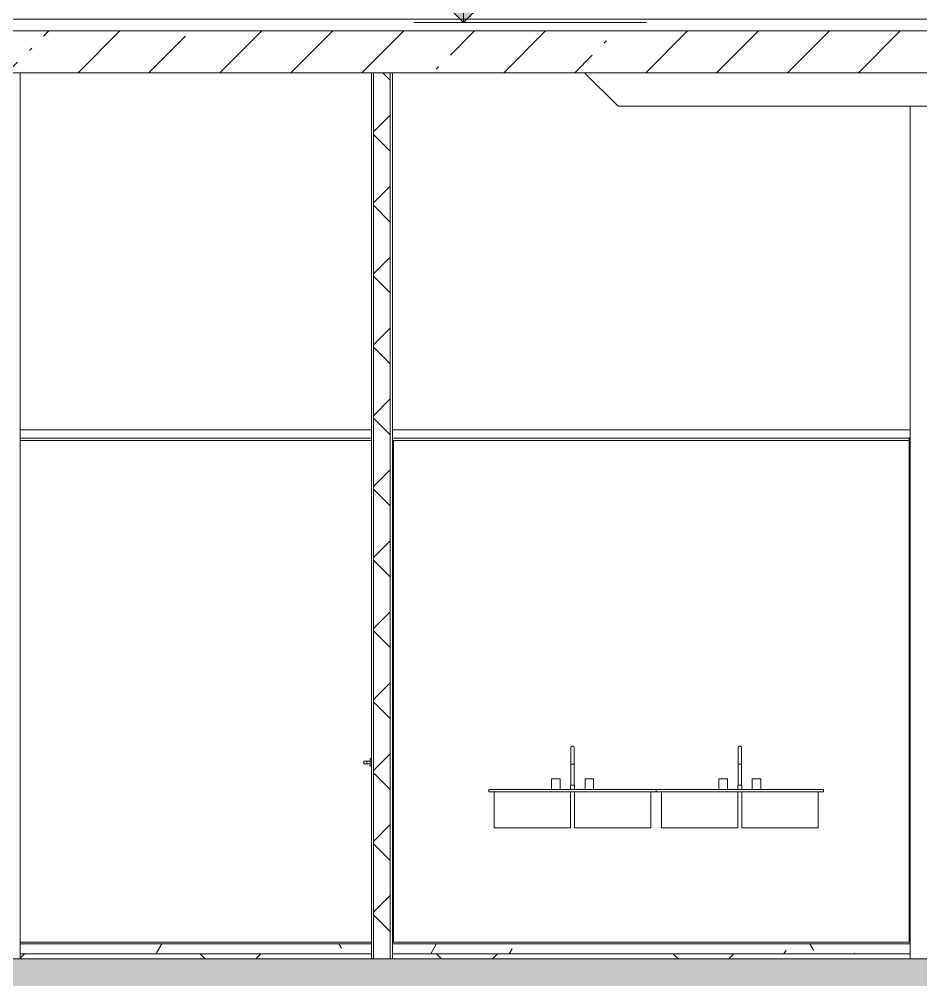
# Model space of a CAD drawing. Header units: millimetres. Extents: x -37960 to 31006, y -24503 to 30326.
# Drawn here: x -29864 to -24473, y -6225 to -480 of the extents above; entities that cross this region are included whole.
import ezdxf

# ---------------------------------------------------------------- set-up
doc = ezdxf.new("R2010")
doc.units = ezdxf.units.MM
for name, color, linetype, lineweight in [('Высотные отметки', 7, 'Continuous', 9), ('Двери', 7, 'Continuous', 9), ('Каркас несущий', 7, 'Continuous', 9), ('Каркас_Импост', 7, 'Continuous', 9), ('Обобщенные модели', 7, 'Continuous', 9), ('Обобщенные модели-1', 7, 'Continuous', 18), ('Общие ребра', 7, 'Continuous', 9), ('Отделка 1 _4_-1', 7, 'Continuous', 9), ('Отделка 2 _5_-1', 7, 'Continuous', 9), ('Панель', 7, 'Continuous', 9), ('Перекрытия', 7, 'Continuous', 9), ('Сантехнические приборы', 7, 'Continuous', 9), ('Стены', 7, 'Continuous', 9), ('Структура _1_', 7, 'Continuous', 18), ('Термическая_воздушная прослойка _3_-1', 7, 'Continuous', 9), ('Штриховка разреза-3', 7, 'Continuous', 9)]:
    doc.layers.add(name, color=color, linetype=linetype, lineweight=lineweight)
doc.layers.add('Штриховка разреза-2', color=7, linetype='Continuous', lineweight=9, true_color=0x787878)
pattern_1 = [(45, (-3145.5, 6475), (-424.264, 424.264), [600, -100, 20, -100]), (45, (-3145.5, 6899), (-424.264, 424.264), [])]
pattern_2 = [(0, (-3145.52, 6475), (812.8, 203.2), [67.056, -542.544, 67.056, -542.544, -3251.2]), (0, (-3145.52, 6475), (812.8, 203.2), [-1219.2, 67.056, -1152.144, 67.056, -542.544, -1422.4]), (0, (-3145.52, 6475), (812.8, 203.2), [-3048, 67.056, -339.344, 67.056, -948.944]), (120, (-2840.72, 6576.6), (-582.3764, 602.3054), [67.056, -542.544, 67.056, -3793.744]), (120, (-2840.72, 6576.6), (-582.3764, 602.3054), [-676.656, -542.544, 67.056, -1152.144, -2032]), (120, (-2840.72, 6576.6), (-582.3764, 602.3054), [-2438.4, 67.056, -542.544, 67.056, -1355.344]), (120, (-2840.72, 6576.6), (-582.3764, 602.3054), [-3115.056, -339.344, 67.056, -948.944]), (240, (-2739.12, 6983), (-230.4236, -805.5054), [67.056, -542.544, 67.056, -542.544, -3251.2]), (240, (-2739.12, 6983), (-230.4236, -805.5054), [-1219.2, 67.056, -1152.144, 67.056, -542.544, -1422.4]), (240, (-2739.12, 6983), (-230.4236, -805.5054), [-3048, 67.056, -339.344, 67.056, -948.944])]
pattern_3 = [(45, (-3145.5, 6475), (-707.107, 707.107), []), (135, (-3145.5, 6475), (-707.107, -707.107), [])]

# ---------------------------------------------------------------- blocks, each defined once
blk = doc.blocks.new('Капители 3_4х3_70 - Капители 3_4х3_4-1014116-Разрез 3-3')
at = {"layer": 'Обобщенные модели'}
for p, q in [((-22855.4, -1000), (-22842.9, -1000)), ((-22842.9, -1000), (-22742.9, -1000)), ((-22742.9, -1000), (-22730.4, -1000))]:
    blk.add_line(p, q, dxfattribs=at)
at = {"layer": 'Обобщенные модели-1'}
for p, q in [((-22082.9, -800), (-26482.9, -800)), ((-26482.9, -800), (-26282.9, -1000)), ((-22282.9, -1000), (-22082.9, -800)), ((-26282.9, -1000), (-22855.4, -1000)), ((-22730.4, -1000), (-22282.9, -1000))]:
    blk.add_line(p, q, dxfattribs=at)
blk = doc.blocks.new('Кухонная мойка-Двойная - 1000 x 600 мм-4969067-Разрез 3-3')
at = {"layer": 'Сантехнические приборы'}
for p, q in [((-25564.3, -4900), (-25564.3, -5061.9)), ((-25564.3, -4900), (-25564.3, -4934.9)), ((-25554.8, -4934.9), (-25564.1, -4934.9)), ((-25562.2, -4934.9), (-25554.8, -4934.9)), ((-25554.8, -4934.9), (-25547.3, -4934.9)), ((-25545.5, -4934.9), (-25554.8, -4934.9)), ((-25545.3, -5061.9), (-25545.3, -4900)), ((-25545.3, -4934.9), (-25545.3, -4900)), ((-25680.2, -5023.8), (-25680.2, -5087.3)), ((-25680.2, -5023.8), (-25629.4, -5023.8)), ((-25629.4, -5023.8), (-25680.2, -5023.8)), ((-25629.4, -5087.3), (-25629.4, -5023.8)), ((-25480.2, -5023.8), (-25480.2, -5087.3)), ((-25480.2, -5023.8), (-25429.4, -5023.8)), ((-25429.4, -5023.8), (-25480.2, -5023.8)), ((-25429.4, -5087.3), (-25429.4, -5023.8)), ((-26054.8, -5087.3), (-25054.8, -5087.3)), ((-26054.8, -5100), (-26054.8, -5087.3)), ((-25054.8, -5100), (-26054.8, -5100)), ((-26023, -5100), (-26023, -5315.9)), ((-25965.9, -5100), (-26023, -5100)), ((-26023, -5100), (-25965.9, -5100)), ((-25965.9, -5087.3), (-26016.7, -5087.3)), ((-26016.7, -5087.3), (-25965.9, -5087.3)), ((-26016.7, -5100), (-25965.9, -5100)), ((-25965.9, -5100), (-26016.7, -5100)), ((-25965.9, -5100), (-26016.7, -5100)), ((-26016.7, -5100), (-25965.9, -5100)), ((-25965.9, -5087.3), (-25624.6, -5087.3)), ((-25624.6, -5100), (-25965.9, -5100)), ((-25624.6, -5100), (-25965.9, -5100)), ((-25624.6, -5100), (-25965.9, -5100)), ((-25680.2, -5087.3), (-25629.4, -5087.3)), ((-25629.4, -5087.3), (-25680.2, -5087.3)), ((-25624.6, -5087.3), (-25573.8, -5087.3)), ((-25573.8, -5087.3), (-25624.6, -5087.3)), ((-25624.6, -5100), (-25567.5, -5100)), ((-25573.8, -5100), (-25624.6, -5100)), ((-25567.5, -5100), (-25624.6, -5100)), ((-25624.6, -5100), (-25573.8, -5100)), ((-25624.6, -5100), (-25573.8, -5100)), ((-25573.8, -5100), (-25624.6, -5100)), ((-25567.5, -5061.9), (-25567.5, -5087.3)), ((-25567.5, -5061.9), (-25542.1, -5061.9)), ((-25546.9, -5061.9), (-25567.5, -5061.9)), ((-25567.5, -5315.9), (-25567.5, -5100)), ((-25566.2, -5087.3), (-25546.9, -5087.3)), ((-25546.9, -5087.3), (-25566.2, -5087.3)), ((-25554.8, -5061.9), (-25563, -5061.9)), ((-25563, -5061.9), (-25554.8, -5061.9)), ((-25554.8, -5061.9), (-25546.5, -5061.9)), ((-25546.5, -5061.9), (-25554.8, -5061.9)), ((-25542.1, -5061.9), (-25543.3, -5061.9)), ((-25542.1, -5087.3), (-25542.1, -5061.9)), ((-25542.1, -5100), (-25542.1, -5315.9)), ((-25484.9, -5100), (-25542.1, -5100)), ((-25542.1, -5100), (-25484.9, -5100)), ((-25484.9, -5087.3), (-25535.7, -5087.3)), ((-25535.7, -5087.3), (-25484.9, -5087.3)), ((-25535.7, -5100), (-25484.9, -5100)), ((-25484.9, -5100), (-25535.7, -5100)), ((-25484.9, -5100), (-25535.7, -5100)), ((-25535.7, -5100), (-25484.9, -5100)), ((-25484.9, -5087.3), (-25143.7, -5087.3)), ((-25484.9, -5100), (-25143.7, -5100)), ((-25484.9, -5100), (-25143.7, -5100)), ((-25143.7, -5100), (-25484.9, -5100)), ((-25480.2, -5087.3), (-25429.4, -5087.3)), ((-25429.4, -5087.3), (-25480.2, -5087.3)), ((-25143.7, -5087.3), (-25092.9, -5087.3)), ((-25092.9, -5087.3), (-25143.7, -5087.3)), ((-25143.7, -5100), (-25086.5, -5100)), ((-25092.9, -5100), (-25143.7, -5100)), ((-25086.5, -5100), (-25143.7, -5100)), ((-25143.7, -5100), (-25092.9, -5100)), ((-25143.7, -5100), (-25092.9, -5100)), ((-25092.9, -5100), (-25143.7, -5100)), ((-25086.5, -5315.9), (-25086.5, -5100)), ((-25054.8, -5100), (-25054.8, -5087.3)), ((-26023, -5315.9), (-25965.9, -5315.9)), ((-25965.9, -5315.9), (-26023, -5315.9)), ((-25624.6, -5315.9), (-25965.9, -5315.9)), ((-25811.1, -5315.9), (-25802.8, -5315.9)), ((-25802.8, -5315.9), (-25811.1, -5315.9)), ((-25801.6, -5315.9), (-25760.3, -5315.9)), ((-25760.3, -5315.9), (-25801.6, -5315.9)), ((-25624.6, -5315.9), (-25567.5, -5315.9)), ((-25567.5, -5315.9), (-25624.6, -5315.9)), ((-25542.1, -5315.9), (-25484.9, -5315.9)), ((-25484.9, -5315.9), (-25542.1, -5315.9)), ((-25143.7, -5315.9), (-25484.9, -5315.9)), ((-25349.2, -5315.9), (-25298.4, -5315.9)), ((-25298.4, -5315.9), (-25349.2, -5315.9)), ((-25086.5, -5315.9), (-25143.7, -5315.9)), ((-25143.7, -5315.9), (-25086.5, -5315.9))]:
    blk.add_line(p, q, dxfattribs=at)
at = {"layer": 'Сантехнические приборы', "flags": 128}
for points in [[(-25564.3, -4836.5), (-25564.3, -4836.1), (-25564.3, -4835.7), (-25564.2, -4835.3), (-25564.2, -4835), (-25564.1, -4834.6), (-25564, -4834.2), (-25563.9, -4833.8), (-25563.8, -4833.5), (-25563.7, -4833.1), (-25563.6, -4832.8), (-25563.4, -4832.4), (-25563.2, -4832.1), (-25563, -4831.7), (-25562.8, -4831.4), (-25562.6, -4831.1), (-25562.4, -4830.8), (-25562.2, -4830.5), (-25561.9, -4830.2), (-25561.7, -4829.9), (-25561.4, -4829.6), (-25561.1, -4829.4), (-25560.8, -4829.1), (-25560.5, -4828.9), (-25560.2, -4828.7), (-25559.9, -4828.5), (-25559.6, -4828.3), (-25559.3, -4828.1), (-25558.9, -4827.9), (-25558.6, -4827.7), (-25558.2, -4827.6), (-25557.9, -4827.5), (-25557.5, -4827.3), (-25557.1, -4827.2), (-25556.8, -4827.2), (-25556.4, -4827.1), (-25556, -4827), (-25555.6, -4827), (-25555.3, -4827), (-25554.9, -4827), (-25554.8, -4827)], [(-25564.3, -4838.5), (-25564.3, -4837.9), (-25564.3, -4837.4), (-25564.3, -4837), (-25564.3, -4836.7), (-25564.3, -4836.6), (-25564.3, -4836.5)], [(-25564.3, -4836.5), (-25564.3, -4836.5), (-25564.3, -4836.7), (-25564.3, -4836.9), (-25564.3, -4837.3), (-25564.3, -4837.7), (-25564.3, -4838.3), (-25564.3, -4838.9), (-25564.3, -4839.7), (-25564.3, -4840.5), (-25564.3, -4841.5), (-25564.3, -4842.5), (-25564.3, -4843.7), (-25564.3, -4844.9), (-25564.3, -4846.2), (-25564.3, -4847.6), (-25564.3, -4849), (-25564.3, -4850.6), (-25564.3, -4852.2), (-25564.3, -4853.9), (-25564.3, -4855.7), (-25564.3, -4857.6), (-25564.3, -4859.5), (-25564.3, -4861.5), (-25564.3, -4863.6), (-25564.3, -4865.7), (-25564.3, -4867.8), (-25564.3, -4870), (-25564.3, -4872.3), (-25564.3, -4874.6), (-25564.3, -4877), (-25564.3, -4879.4), (-25564.3, -4881.8), (-25564.3, -4884.2), (-25564.3, -4886.7), (-25564.3, -4889.2), (-25564.3, -4891.7), (-25564.3, -4894.2), (-25564.3, -4896.8), (-25564.3, -4899.3), (-25564.3, -4900)], [(-25564.3, -4900), (-25564.3, -4897.4), (-25564.3, -4894.9), (-25564.3, -4892.4), (-25564.3, -4889.9), (-25564.3, -4887.4), (-25564.3, -4884.9), (-25564.3, -4882.4), (-25564.3, -4880), (-25564.3, -4877.6), (-25564.3, -4875.2), (-25564.3, -4872.9), (-25564.3, -4870.7), (-25564.3, -4868.4), (-25564.3, -4866.2), (-25564.3, -4864.1), (-25564.3, -4862.1), (-25564.3, -4860), (-25564.3, -4858.1), (-25564.3, -4856.2), (-25564.3, -4854.4), (-25564.3, -4852.7), (-25564.3, -4851), (-25564.3, -4849.5), (-25564.3, -4848), (-25564.3, -4846.5), (-25564.3, -4845.2), (-25564.3, -4844), (-25564.3, -4842.8)], [(-25554.8, -4827), (-25554.4, -4827), (-25554, -4827), (-25553.6, -4827), (-25553.3, -4827.1), (-25552.9, -4827.1), (-25552.5, -4827.2), (-25552.1, -4827.3), (-25551.8, -4827.4), (-25551.4, -4827.6), (-25551.1, -4827.7), (-25550.7, -4827.9), (-25550.4, -4828), (-25550, -4828.2), (-25549.7, -4828.4), (-25549.4, -4828.6), (-25549.1, -4828.8), (-25548.8, -4829.1), (-25548.5, -4829.3), (-25548.2, -4829.6), (-25547.9, -4829.8), (-25547.7, -4830.1), (-25547.4, -4830.4), (-25547.2, -4830.7), (-25547, -4831), (-25546.8, -4831.3), (-25546.6, -4831.7), (-25546.4, -4832), (-25546.2, -4832.3), (-25546, -4832.7), (-25545.9, -4833), (-25545.8, -4833.4), (-25545.7, -4833.7), (-25545.6, -4834.1), (-25545.5, -4834.5), (-25545.4, -4834.9), (-25545.3, -4835.2), (-25545.3, -4835.6), (-25545.3, -4836), (-25545.3, -4836.4), (-25545.3, -4836.5)], [(-25545.3, -4836.5), (-25545.3, -4836.7), (-25545.3, -4836.9), (-25545.3, -4837.3), (-25545.3, -4837.7), (-25545.3, -4838.3), (-25545.3, -4838.9)], [(-25545.3, -4900), (-25545.3, -4897.4), (-25545.3, -4894.9), (-25545.3, -4892.4), (-25545.3, -4889.9), (-25545.3, -4887.4), (-25545.3, -4884.9), (-25545.3, -4882.4), (-25545.3, -4880), (-25545.3, -4877.6), (-25545.3, -4875.2), (-25545.3, -4872.9), (-25545.3, -4870.7), (-25545.3, -4868.4), (-25545.3, -4866.2), (-25545.3, -4864.1), (-25545.3, -4862.1), (-25545.3, -4860), (-25545.3, -4858.1), (-25545.3, -4856.2), (-25545.3, -4854.4), (-25545.3, -4852.7), (-25545.3, -4851), (-25545.3, -4849.5), (-25545.3, -4848), (-25545.3, -4846.5), (-25545.3, -4845.2), (-25545.3, -4844), (-25545.3, -4842.8), (-25545.3, -4841.8), (-25545.3, -4840.8), (-25545.3, -4839.9), (-25545.3, -4839.1), (-25545.3, -4838.5), (-25545.3, -4837.9), (-25545.3, -4837.4), (-25545.3, -4837), (-25545.3, -4836.7), (-25545.3, -4836.6), (-25545.3, -4836.5)], [(-25545.3, -4842.5), (-25545.3, -4843.7), (-25545.3, -4844.9), (-25545.3, -4846.2), (-25545.3, -4847.6), (-25545.3, -4849), (-25545.3, -4850.6), (-25545.3, -4852.2), (-25545.3, -4853.9), (-25545.3, -4855.7), (-25545.3, -4857.6), (-25545.3, -4859.5), (-25545.3, -4861.5), (-25545.3, -4863.6), (-25545.3, -4865.7), (-25545.3, -4867.8), (-25545.3, -4870), (-25545.3, -4872.3), (-25545.3, -4874.6), (-25545.3, -4877), (-25545.3, -4879.4), (-25545.3, -4881.8), (-25545.3, -4884.2), (-25545.3, -4886.7), (-25545.3, -4889.2), (-25545.3, -4891.7), (-25545.3, -4894.2), (-25545.3, -4896.8), (-25545.3, -4899.3), (-25545.3, -4900)]]:
    blk.add_lwpolyline(points, dxfattribs=at)
blk = doc.blocks.new('Кухонная мойка-Двойная - 1000 x 600 мм-V86-Разрез 3-3')
at = {"layer": 'Сантехнические приборы'}
for p, q in [((-26564.9, -4900), (-26564.9, -5061.9)), ((-26564.9, -4900), (-26564.9, -4934.9)), ((-26555.4, -4934.9), (-26564.7, -4934.9)), ((-26562.8, -4934.9), (-26555.4, -4934.9)), ((-26555.4, -4934.9), (-26547.9, -4934.9)), ((-26546.1, -4934.9), (-26555.4, -4934.9)), ((-26545.9, -5061.9), (-26545.9, -4900)), ((-26545.9, -4934.9), (-26545.9, -4900)), ((-26680.8, -5023.8), (-26680.8, -5087.3)), ((-26680.8, -5023.8), (-26630, -5023.8)), ((-26630, -5023.8), (-26680.8, -5023.8)), ((-26630, -5087.3), (-26630, -5023.8)), ((-26480.8, -5023.8), (-26480.8, -5087.3)), ((-26480.8, -5023.8), (-26430, -5023.8)), ((-26430, -5023.8), (-26480.8, -5023.8)), ((-26430, -5087.3), (-26430, -5023.8)), ((-27055.4, -5087.3), (-26055.4, -5087.3)), ((-27055.4, -5100), (-27055.4, -5087.3)), ((-26055.4, -5100), (-27055.4, -5100)), ((-27023.6, -5100), (-27023.6, -5315.9)), ((-26966.5, -5100), (-27023.6, -5100)), ((-27023.6, -5100), (-26966.5, -5100)), ((-26966.5, -5087.3), (-27017.3, -5087.3)), ((-27017.3, -5087.3), (-26966.5, -5087.3)), ((-27017.3, -5100), (-26966.5, -5100)), ((-26966.5, -5100), (-27017.3, -5100)), ((-26966.5, -5100), (-27017.3, -5100)), ((-27017.3, -5100), (-26966.5, -5100)), ((-26966.5, -5087.3), (-26625.2, -5087.3)), ((-26625.2, -5100), (-26966.5, -5100)), ((-26625.2, -5100), (-26966.5, -5100)), ((-26625.2, -5100), (-26966.5, -5100)), ((-26680.8, -5087.3), (-26630, -5087.3)), ((-26630, -5087.3), (-26680.8, -5087.3)), ((-26625.2, -5087.3), (-26574.5, -5087.3)), ((-26574.5, -5087.3), (-26625.2, -5087.3)), ((-26625.2, -5100), (-26568.1, -5100)), ((-26574.5, -5100), (-26625.2, -5100)), ((-26568.1, -5100), (-26625.2, -5100)), ((-26625.2, -5100), (-26574.5, -5100)), ((-26625.2, -5100), (-26574.5, -5100)), ((-26574.5, -5100), (-26625.2, -5100)), ((-26568.1, -5061.9), (-26568.1, -5087.3)), ((-26568.1, -5061.9), (-26542.7, -5061.9)), ((-26542.7, -5061.9), (-26568.1, -5061.9)), ((-26568.1, -5315.9), (-26568.1, -5100)), ((-26566.8, -5087.3), (-26543.9, -5087.3)), ((-26543.9, -5087.3), (-26566.8, -5087.3)), ((-26555.4, -5061.9), (-26563.6, -5061.9)), ((-26563.6, -5061.9), (-26555.4, -5061.9)), ((-26555.4, -5061.9), (-26547.1, -5061.9)), ((-26547.1, -5061.9), (-26555.4, -5061.9)), ((-26542.7, -5087.3), (-26542.7, -5061.9)), ((-26542.7, -5100), (-26542.7, -5315.9)), ((-26485.5, -5100), (-26542.7, -5100)), ((-26542.7, -5100), (-26485.5, -5100)), ((-26485.5, -5087.3), (-26536.3, -5087.3)), ((-26536.3, -5087.3), (-26485.5, -5087.3)), ((-26536.3, -5100), (-26485.5, -5100)), ((-26485.5, -5100), (-26536.3, -5100)), ((-26485.5, -5100), (-26536.3, -5100)), ((-26536.3, -5100), (-26485.5, -5100)), ((-26485.5, -5087.3), (-26144.3, -5087.3)), ((-26485.5, -5100), (-26144.3, -5100)), ((-26485.5, -5100), (-26144.3, -5100)), ((-26144.3, -5100), (-26485.5, -5100)), ((-26480.8, -5087.3), (-26430, -5087.3)), ((-26430, -5087.3), (-26480.8, -5087.3)), ((-26144.3, -5087.3), (-26093.5, -5087.3)), ((-26093.5, -5087.3), (-26144.3, -5087.3)), ((-26144.3, -5100), (-26087.1, -5100)), ((-26093.5, -5100), (-26144.3, -5100)), ((-26087.1, -5100), (-26144.3, -5100)), ((-26144.3, -5100), (-26093.5, -5100)), ((-26144.3, -5100), (-26093.5, -5100)), ((-26093.5, -5100), (-26144.3, -5100)), ((-26087.1, -5315.9), (-26087.1, -5100)), ((-26055.4, -5100), (-26055.4, -5087.3)), ((-27023.6, -5315.9), (-26966.5, -5315.9)), ((-26966.5, -5315.9), (-27023.6, -5315.9)), ((-26625.2, -5315.9), (-26966.5, -5315.9)), ((-26811.7, -5315.9), (-26760.9, -5315.9)), ((-26760.9, -5315.9), (-26811.7, -5315.9)), ((-26625.2, -5315.9), (-26568.1, -5315.9)), ((-26568.1, -5315.9), (-26625.2, -5315.9)), ((-26542.7, -5315.9), (-26485.5, -5315.9)), ((-26485.5, -5315.9), (-26542.7, -5315.9)), ((-26144.3, -5315.9), (-26485.5, -5315.9)), ((-26349.8, -5315.9), (-26318.8, -5315.9)), ((-26318.8, -5315.9), (-26349.8, -5315.9)), ((-26317.4, -5315.9), (-26299, -5315.9)), ((-26299, -5315.9), (-26317.4, -5315.9)), ((-26087.1, -5315.9), (-26144.3, -5315.9)), ((-26144.3, -5315.9), (-26087.1, -5315.9))]:
    blk.add_line(p, q, dxfattribs=at)
at = {"layer": 'Сантехнические приборы', "flags": 128}
for points in [[(-26564.9, -4836.5), (-26564.9, -4836.1), (-26564.9, -4835.7), (-26564.8, -4835.3), (-26564.8, -4835), (-26564.7, -4834.6), (-26564.6, -4834.2), (-26564.5, -4833.8), (-26564.4, -4833.5), (-26564.3, -4833.1), (-26564.2, -4832.8), (-26564, -4832.4), (-26563.8, -4832.1), (-26563.6, -4831.7), (-26563.4, -4831.4), (-26563.2, -4831.1), (-26563, -4830.8), (-26562.8, -4830.5), (-26562.5, -4830.2), (-26562.3, -4829.9), (-26562, -4829.6), (-26561.7, -4829.4), (-26561.4, -4829.1), (-26561.1, -4828.9), (-26560.8, -4828.7), (-26560.5, -4828.5), (-26560.2, -4828.3), (-26559.9, -4828.1), (-26559.5, -4827.9), (-26559.2, -4827.7), (-26558.8, -4827.6), (-26558.5, -4827.5), (-26558.1, -4827.3), (-26557.7, -4827.2), (-26557.4, -4827.2), (-26557, -4827.1), (-26556.6, -4827), (-26556.2, -4827), (-26555.9, -4827), (-26555.5, -4827), (-26555.4, -4827)], [(-26564.9, -4838.5), (-26564.9, -4837.9), (-26564.9, -4837.4), (-26564.9, -4837), (-26564.9, -4836.7), (-26564.9, -4836.6), (-26564.9, -4836.5)], [(-26564.9, -4836.5), (-26564.9, -4836.5), (-26564.9, -4836.7), (-26564.9, -4836.9), (-26564.9, -4837.3), (-26564.9, -4837.7), (-26564.9, -4838.3), (-26564.9, -4838.9), (-26564.9, -4839.7), (-26564.9, -4840.5), (-26564.9, -4841.5), (-26564.9, -4842.5), (-26564.9, -4843.7), (-26564.9, -4844.9), (-26564.9, -4846.2), (-26564.9, -4847.6), (-26564.9, -4849), (-26564.9, -4850.6), (-26564.9, -4852.2), (-26564.9, -4853.9), (-26564.9, -4855.7), (-26564.9, -4857.6), (-26564.9, -4859.5), (-26564.9, -4861.5), (-26564.9, -4863.6), (-26564.9, -4865.7), (-26564.9, -4867.8), (-26564.9, -4870), (-26564.9, -4872.3), (-26564.9, -4874.6), (-26564.9, -4877), (-26564.9, -4879.4), (-26564.9, -4881.8), (-26564.9, -4884.2), (-26564.9, -4886.7), (-26564.9, -4889.2), (-26564.9, -4891.7), (-26564.9, -4894.2), (-26564.9, -4896.8), (-26564.9, -4899.3), (-26564.9, -4900)], [(-26564.9, -4900), (-26564.9, -4897.4), (-26564.9, -4894.9), (-26564.9, -4892.4), (-26564.9, -4889.9), (-26564.9, -4887.4), (-26564.9, -4884.9), (-26564.9, -4882.4), (-26564.9, -4880), (-26564.9, -4877.6), (-26564.9, -4875.2), (-26564.9, -4872.9), (-26564.9, -4870.7), (-26564.9, -4868.4), (-26564.9, -4866.2), (-26564.9, -4864.1), (-26564.9, -4862.1), (-26564.9, -4860), (-26564.9, -4858.1), (-26564.9, -4856.2), (-26564.9, -4854.4), (-26564.9, -4852.7), (-26564.9, -4851), (-26564.9, -4849.5), (-26564.9, -4848), (-26564.9, -4846.5), (-26564.9, -4845.2), (-26564.9, -4844), (-26564.9, -4842.8)], [(-26555.4, -4827), (-26555, -4827), (-26554.6, -4827), (-26554.2, -4827), (-26553.9, -4827.1), (-26553.5, -4827.1), (-26553.1, -4827.2), (-26552.7, -4827.3), (-26552.4, -4827.4), (-26552, -4827.6), (-26551.7, -4827.7), (-26551.3, -4827.9), (-26551, -4828), (-26550.6, -4828.2), (-26550.3, -4828.4), (-26550, -4828.6), (-26549.7, -4828.8), (-26549.4, -4829.1), (-26549.1, -4829.3), (-26548.8, -4829.6), (-26548.5, -4829.8), (-26548.3, -4830.1), (-26548, -4830.4), (-26547.8, -4830.7), (-26547.6, -4831), (-26547.4, -4831.3), (-26547.2, -4831.7), (-26547, -4832), (-26546.8, -4832.3), (-26546.6, -4832.7), (-26546.5, -4833), (-26546.4, -4833.4), (-26546.3, -4833.7), (-26546.2, -4834.1), (-26546.1, -4834.5), (-26546, -4834.9), (-26545.9, -4835.2), (-26545.9, -4835.6), (-26545.9, -4836), (-26545.9, -4836.4), (-26545.9, -4836.5)], [(-26545.9, -4836.5), (-26545.9, -4836.7), (-26545.9, -4836.9), (-26545.9, -4837.3), (-26545.9, -4837.7), (-26545.9, -4838.3), (-26545.9, -4838.9)], [(-26545.9, -4900), (-26545.9, -4897.4), (-26545.9, -4894.9), (-26545.9, -4892.4), (-26545.9, -4889.9), (-26545.9, -4887.4), (-26545.9, -4884.9), (-26545.9, -4882.4), (-26545.9, -4880), (-26545.9, -4877.6), (-26545.9, -4875.2), (-26545.9, -4872.9), (-26545.9, -4870.7), (-26545.9, -4868.4), (-26545.9, -4866.2), (-26545.9, -4864.1), (-26545.9, -4862.1), (-26545.9, -4860), (-26545.9, -4858.1), (-26545.9, -4856.2), (-26545.9, -4854.4), (-26545.9, -4852.7), (-26545.9, -4851), (-26545.9, -4849.5), (-26545.9, -4848), (-26545.9, -4846.5), (-26545.9, -4845.2), (-26545.9, -4844), (-26545.9, -4842.8), (-26545.9, -4841.8), (-26545.9, -4840.8), (-26545.9, -4839.9), (-26545.9, -4839.1), (-26545.9, -4838.5), (-26545.9, -4837.9), (-26545.9, -4837.4), (-26545.9, -4837), (-26545.9, -4836.7), (-26545.9, -4836.6), (-26545.9, -4836.5)], [(-26545.9, -4842.5), (-26545.9, -4843.7), (-26545.9, -4844.9), (-26545.9, -4846.2), (-26545.9, -4847.6), (-26545.9, -4849), (-26545.9, -4850.6), (-26545.9, -4852.2), (-26545.9, -4853.9), (-26545.9, -4855.7), (-26545.9, -4857.6), (-26545.9, -4859.5), (-26545.9, -4861.5), (-26545.9, -4863.6), (-26545.9, -4865.7), (-26545.9, -4867.8), (-26545.9, -4870), (-26545.9, -4872.3), (-26545.9, -4874.6), (-26545.9, -4877), (-26545.9, -4879.4), (-26545.9, -4881.8), (-26545.9, -4884.2), (-26545.9, -4886.7), (-26545.9, -4889.2), (-26545.9, -4891.7), (-26545.9, -4894.2), (-26545.9, -4896.8), (-26545.9, -4899.3), (-26545.9, -4900)]]:
    blk.add_lwpolyline(points, dxfattribs=at)
blk = doc.blocks.new('Дверь - Однопольная - ДВ10__21х9-6240759-Разрез 3-3')
at = {"layer": 'Двери'}
for p, q in [((-27803.4, -4917.5), (-27803.4, -4932.5)), ((-27802.4, -4917.5), (-27802.4, -4932.5)), ((-27797.8, -4917.5), (-27802.4, -4917.5)), ((-27802.4, -4917.5), (-27798, -4917.5)), ((-27798, -4932.5), (-27802.4, -4932.5)), ((-27802.4, -4932.5), (-27797.8, -4932.5)), ((-27798, -4917.5), (-27798.4, -4917.5)), ((-27798.4, -4917.5), (-27765.9, -4917.5)), ((-27765.9, -4932.5), (-27798.4, -4932.5)), ((-27798.4, -4932.5), (-27798, -4932.5)), ((-27789.9, -4917.5), (-27786.2, -4917.5)), ((-27786.2, -4917.5), (-27789.9, -4917.5)), ((-27789.9, -4932.5), (-27786.2, -4932.5)), ((-27786.2, -4932.5), (-27789.9, -4932.5)), ((-27786.2, -4932.5), (-27786.2, -4917.5)), ((-27765.9, -4947.5), (-27765.9, -4902.5)), ((-27765.9, -4902.5), (-27757.9, -4902.5)), ((-27765.9, -4917.5), (-27765.9, -4932.5)), ((-27757.9, -4902.5), (-27757.9, -4947.5)), ((-27765.9, -4947.5), (-27757.9, -4947.5))]:
    blk.add_line(p, q, dxfattribs=at)
at = {"layer": 'Каркас_Импост'}
for p, q in [((-27757.9, -6000), (-27757.9, -3900)), ((-27632.9, -3900), (-27632.9, -6000)), ((-27757.9, -6000), (-27757.9, -3920)), ((-27632.9, -3930), (-27632.9, -6000))]:
    blk.add_line(p, q, dxfattribs=at)
at = {"layer": 'Панель'}
blk.add_line((-27757.9, -6000), (-27757.9, -3921), dxfattribs=at)
blk = doc.blocks.new('Высотные отметки - Высотная отметка - Стрелка-4455449-Разрез 3-3')
at = {"layer": 'Высотные отметки'}
blk.add_hatch(color=256, dxfattribs=at).paths.add_polyline_path([(-17708.2, 9932.8), (-17241.1, 9465.7), (-16773.9, 9932.8), (-16641.1, 9800), (-17241.1, 9200), (-17841.1, 9800)], flags=0)
for p, q in [((-17241.1, 10400), (-20241.1, 10400)), ((-17241.1, 9200), (-17241.1, 10400)), ((-17708.2, 9932.8), (-17841.1, 9800)), ((-17241.1, 9465.7), (-17708.2, 9932.8)), ((-16773.9, 9932.8), (-17241.1, 9465.7)), ((-16641.1, 9800), (-16773.9, 9932.8)), ((-17841.1, 9800), (-17241.1, 9200)), ((-17241.1, 9200), (-16641.1, 9800)), ((-16145.5, 9200), (-17537.8, 9200))]:
    blk.add_line(p, q, dxfattribs=at)

msp = doc.modelspace()

# ---------------------------------------------------------------- hatches: boundary and pattern name
at = {"layer": 'Штриховка разреза-2'}
msp.add_hatch(color=256, dxfattribs=at).paths.add_polyline_path([(-24537.4, -6000), (-24535.4, -6000), (-24537.4, -5689.6)], flags=0)
at = {"layer": 'Штриховка разреза-3'}
h = msp.add_hatch(dxfattribs=at)
h.set_pattern_fill('FP_2', color=256, style=0, pattern_type=2)
h.set_pattern_definition(pattern_1)
h.paths.add_polyline_path([(-19623.2, -800), (-15732.9, -800), (-15732.9, -550), (-30282.9, -550), (-30282.9, -800), (-21683, -800)], flags=0)
h = msp.add_hatch(dxfattribs=at)
h.set_pattern_fill('FP_6', color=256, style=0, pattern_type=2)
h.set_pattern_definition([(45, (-3145.52, 6475), (-212.132, 212.132), []), (135, (-3145.52, 6475), (-212.132, -212.132), [])])
h.paths.add_polyline_path([(-27645.4, -6100), (-27645.4, -800), (-27745.4, -800), (-27745.4, -6100)], flags=0)
h = msp.add_hatch(dxfattribs=at)
h.set_pattern_fill('FP_3', color=256, style=0, pattern_type=2)
h.set_pattern_definition(pattern_2)
h.paths.add_polyline_path([(-27862.3, -6070), (-27757.9, -6070), (-27757.9, -6010), (-29857.9, -6010), (-29857.9, -6070)], flags=0)
h = msp.add_hatch(dxfattribs=at)
h.set_pattern_fill('FP_3', color=256, style=0, pattern_type=2)
h.set_pattern_definition(pattern_2)
h.paths.add_polyline_path([(-24772.6, -6070), (-24535.4, -6070), (-24535.4, -6010), (-27632.9, -6010), (-27632.9, -6070), (-25287.6, -6070)], flags=0)
h = msp.add_hatch(dxfattribs=at)
h.set_pattern_fill('FP_4', color=256, style=0, pattern_type=2)
h.set_pattern_definition(pattern_3)
h.paths.add_polyline_path([(-29857.9, -6100), (-27757.9, -6100), (-27757.9, -6070), (-29857.9, -6070)], flags=0)
h = msp.add_hatch(dxfattribs=at)
h.set_pattern_fill('FP_4', color=256, style=0, pattern_type=2)
h.set_pattern_definition(pattern_3)
h.paths.add_polyline_path([(-24772.6, -6100), (-24535.4, -6100), (-24535.4, -6070), (-27632.9, -6070), (-27632.9, -6100), (-25287.6, -6100)], flags=0)
h = msp.add_hatch(dxfattribs=at)
h.set_pattern_fill('FP_2', color=256, style=0, pattern_type=2)
h.set_pattern_definition(pattern_1)
h.paths.add_polyline_path([(-31682.9, -6350), (-15732.9, -6350), (-15732.9, -6100), (-31682.9, -6100), (-31682.9, -6147.3)], flags=0)
h.paths.add_polyline_path([(8367.1, -6350), (25717.1, -6350), (25717.1, -6100), (8367.1, -6100), (8367.1, -6147.3)], flags=0)

# ---------------------------------------------------------------- linework, layer by layer
at = {"layer": 'Высотные отметки'}
for p, q in [((-27094.5, -500), (-27207.8, -500)), ((-26762.9, -500), (-27094.5, -500))]:
    msp.add_line(p, q, dxfattribs=at)
at = {"layer": 'Каркас несущий'}
msp.add_line((-30282.9, -480), (-16032.9, -480), dxfattribs=at)
at = {"layer": 'Общие ребра'}
for p, q in [((-27745.4, -800), (-27745.4, -6100)), ((-27645.4, -800), (-27645.4, -6100)), ((-29855.9, -2985), (-29857.9, -2985)), ((-27757.9, -2985), (-27759.9, -2985)), ((-27630.9, -2985), (-27632.9, -2985)), ((-27625.9, -2985), (-27630.9, -2985)), ((-24537.4, -2985), (-24542.4, -2985)), ((-24542.4, -2985), (-24537.4, -2985)), ((-24535.4, -2985), (-24537.4, -2985)), ((-24537.4, -2985), (-24535.4, -2985)), ((-24537.4, -2985), (-24537.4, -3000)), ((-24535.4, -3000), (-24535.4, -2985)), ((-24537.4, -6000), (-24537.4, -3000))]:
    msp.add_line(p, q, dxfattribs=at)
at = {"layer": 'Отделка 1 _4_-1'}
for p, q in [((-29857.9, -800), (-29870.4, -800)), ((-29857.9, -6100), (-29857.9, -800)), ((-27757.9, -800), (-27757.9, -2985)), ((-27745.4, -800), (-27757.9, -800)), ((-27632.9, -800), (-27645.4, -800)), ((-27632.9, -2985), (-27632.9, -800)), ((-27757.9, -6000), (-29857.9, -6000)), ((-29857.9, -6000), (-29857.9, -6010)), ((-27757.9, -6010), (-27757.9, -6000)), ((-27757.9, -6000), (-27757.9, -6100)), ((-27632.9, -6100), (-27632.9, -6000)), ((-24535.4, -6000), (-27632.9, -6000)), ((-27632.9, -6000), (-27632.9, -6010)), ((-24535.4, -6010), (-24535.4, -6000)), ((-29870.4, -6100), (-29857.9, -6100)), ((-27757.9, -6100), (-27745.4, -6100)), ((-27645.4, -6100), (-27632.9, -6100))]:
    msp.add_line(p, q, dxfattribs=at)
at = {"layer": 'Отделка 2 _5_-1'}
for p, q in [((-27632.9, -2985), (-27632.9, -3000)), ((-24535.4, -3000), (-24535.4, -2985)), ((-29855.9, -3000), (-27759.9, -3000)), ((-27625.9, -3000), (-24542.4, -3000))]:
    msp.add_line(p, q, dxfattribs=at)
at = {"layer": 'Перекрытия'}
for p, q in [((-29857.9, -6000), (-27757.9, -6000)), ((-27757.9, -6000), (-27757.9, -6100)), ((-27632.9, -6000), (-24535.4, -6000)), ((-27632.9, -6000), (-27632.9, -6100)), ((-31132.9, -6100), (-24382.9, -6100)), ((-22730.4, -6100), (-30185.4, -6100)), ((-27632.9, -6100), (-27757.9, -6100))]:
    msp.add_line(p, q, dxfattribs=at)
at = {"layer": 'Стены'}
for p, q in [((-25632.9, -480), (-31382.9, -480)), ((-28575.4, -800), (-29857.9, -800)), ((-28575.4, -800), (-28450.4, -800)), ((-27757.9, -800), (-28450.4, -800)), ((-24535.4, -800), (-27632.9, -800)), ((-24410.4, -800), (-24535.4, -800)), ((-24535.4, -6100), (-24535.4, -1000)), ((-24535.4, -6000), (-24535.4, -1000)), ((-27759.9, -3000), (-29855.9, -3000)), ((-24542.4, -3000), (-27625.9, -3000)), ((-27625.9, -3000), (-27625.9, -6000)), ((-24542.4, -6000), (-24542.4, -3000)), ((-29857.9, -6000), (-28575.4, -6000)), ((-29857.9, -6000), (-27757.9, -6000)), ((-29855.9, -6000), (-27759.9, -6000)), ((-28450.4, -6000), (-28575.4, -6000)), ((-28450.4, -6000), (-27757.9, -6000)), ((-27632.9, -6000), (-24535.4, -6000)), ((-27632.9, -6000), (-24535.4, -6000)), ((-27625.9, -6000), (-24542.4, -6000)), ((-30203.9, -6100), (-20782.9, -6100)), ((-24410.4, -6100), (-24535.4, -6100))]:
    msp.add_line(p, q, dxfattribs=at)
at = {"layer": 'Структура _1_'}
for p, q in [((-16032.9, -550), (-30282.9, -550)), ((-30282.9, -800), (-16032.9, -800)), ((-27757.9, -2935), (-29857.9, -2935)), ((-29857.9, -2935), (-29857.9, -2985)), ((-29857.9, -2985), (-29857.9, -3000)), ((-27759.9, -2985), (-29855.9, -2985)), ((-27757.9, -2985), (-27757.9, -2935)), ((-27757.9, -3000), (-27757.9, -2985)), ((-24535.4, -2935), (-27632.9, -2935)), ((-27632.9, -2935), (-27632.9, -2985)), ((-27632.9, -3000), (-27632.9, -2985)), ((-24542.4, -2985), (-27625.9, -2985)), ((-24542.4, -2985), (-24542.4, -3000)), ((-24535.4, -2985), (-24535.4, -2935)), ((-27757.9, -3000), (-27757.9, -6000)), ((-27632.9, -6000), (-27632.9, -3000)), ((-24542.4, -3000), (-24542.4, -6000)), ((-24535.4, -6000), (-24535.4, -3000)), ((-29857.9, -6010), (-29857.9, -6070)), ((-27757.9, -6010), (-29857.9, -6010)), ((-27757.9, -6070), (-27757.9, -6010)), ((-27632.9, -6010), (-27632.9, -6070)), ((-24535.4, -6010), (-27632.9, -6010)), ((-24542.4, -6000), (-24537.4, -6000)), ((-24537.4, -6000), (-24535.4, -6000)), ((-24535.4, -6070), (-24535.4, -6010)), ((-27757.9, -6070), (-29857.9, -6070)), ((-24535.4, -6070), (-27632.9, -6070)), ((-16032.9, -6100), (-31682.9, -6100))]:
    msp.add_line(p, q, dxfattribs=at)
at = {"layer": 'Термическая_воздушная прослойка _3_-1'}
for p, q in [((-27645.4, -800), (-27745.4, -800)), ((-29857.9, -6070), (-29857.9, -6100)), ((-27757.9, -6100), (-27757.9, -6070)), ((-27632.9, -6070), (-27632.9, -6100)), ((-24535.4, -6100), (-24535.4, -6070)), ((-29857.9, -6100), (-27757.9, -6100)), ((-27745.4, -6100), (-27645.4, -6100)), ((-27632.9, -6100), (-24535.4, -6100))]:
    msp.add_line(p, q, dxfattribs=at)

# ---------------------------------------------------------------- block references
at = {"layer": 'Высотные отметки'}
msp.add_blockref('Высотные отметки - Высотная отметка - Стрелка-4455449-Разрез 3-3', (-9966.8, -9700), dxfattribs=at)
at = {"layer": 'Двери'}
msp.add_blockref('Дверь - Однопольная - ДВ10__21х9-6240759-Разрез 3-3', (0, 0), dxfattribs=at)
at = {"layer": 'Обобщенные модели'}
msp.add_blockref('Капители 3_4х3_70 - Капители 3_4х3_4-1014116-Разрез 3-3', (0, 0), dxfattribs=at)
at = {"layer": 'Сантехнические приборы'}
for name in ['Кухонная мойка-Двойная - 1000 x 600 мм-V86-Разрез 3-3', 'Кухонная мойка-Двойная - 1000 x 600 мм-4969067-Разрез 3-3']:
    msp.add_blockref(name, (0, 0), dxfattribs=at)

doc.saveas('drawing.dxf')
